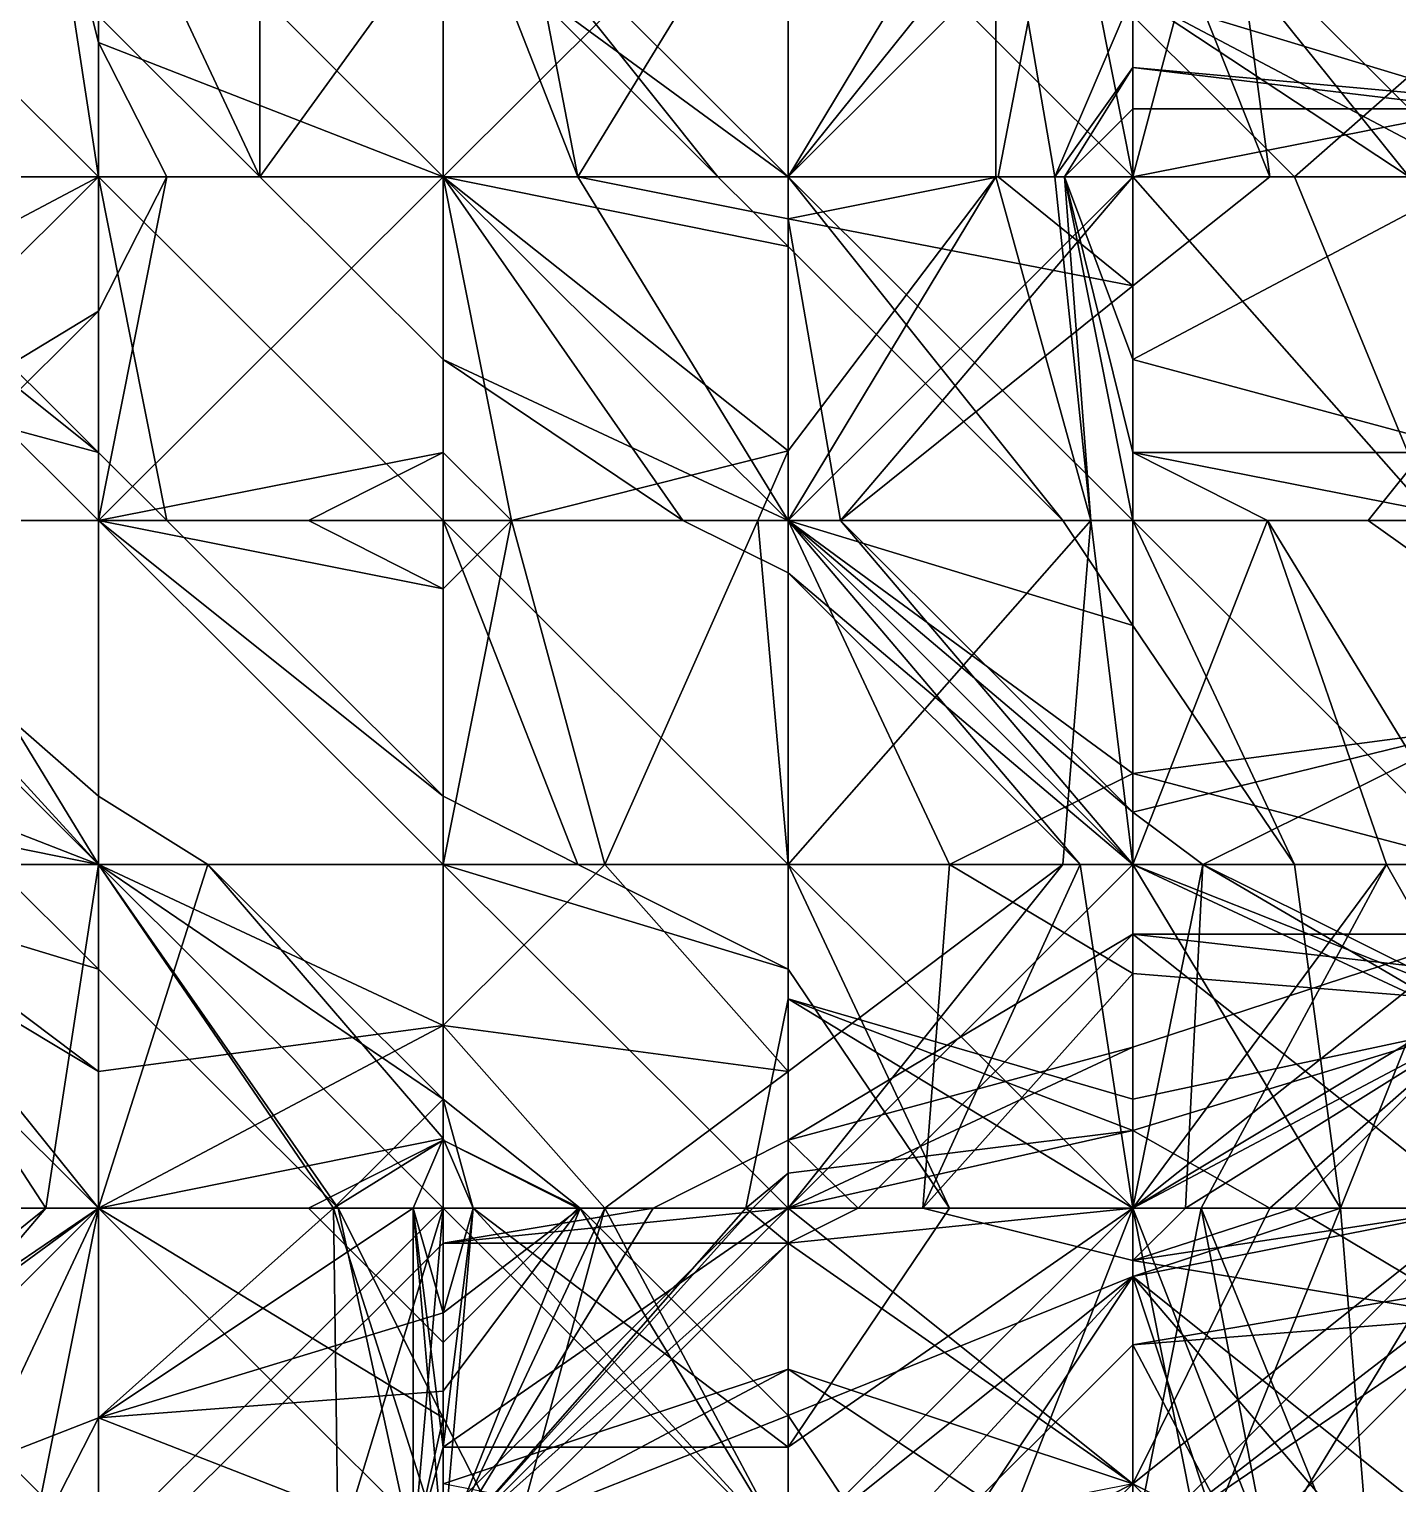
# Model space of a CAD drawing. Header units: metres. Extents: x 15 to 162, y 15 to 204.
# Drawn here: x 108.58 to 132.79, y 128.96 to 154.7 of the extents above; entities that cross this region are included whole.
import ezdxf

# ---------------------------------------------------------------- set-up
doc = ezdxf.new("R2010")
doc.units = ezdxf.units.M

msp = doc.modelspace()

# ---------------------------------------------------------------- linework, layer by layer
at = {"layer": 'fALFF_NINET_XXX_pre-post.nii', "color": 116, "linetype": 'CONTINUOUS'}
for points in [[(108.870705, 158.16667, 41.322582), (103.7, 158.16667, 37.29428), (109.8, 152.08333, 40.151306)], [(103.7, 158.16667, 37.29428), (103.7, 152.08333, 37.7667), (109.8, 152.08333, 40.151306)], [(109.8, 152.08333, 134.2134), (105.31283, 152.08333, 129.87097), (103.7, 158.16667, 133.89928)], [(109.8, 152.08333, 134.2134), (103.7, 158.16667, 133.89928), (109.8, 158.16667, 132.63617)], [(108.870705, 158.16667, 41.322582), (109.8, 152.08333, 40.151306), (109.8, 154.45964, 41.322582)], [(109.8, 154.45964, 41.322582), (109.8, 158.16667, 41.83648), (108.870705, 158.16667, 41.322582)], [(109.8, 154.45964, 41.322582), (115.9, 152.08333, 42.88338), (109.8, 158.16667, 41.83648)], [(109.8, 158.16667, 41.83648), (115.9, 152.08333, 42.88338), (115.9, 158.16667, 43.669926)], [(112.65737, 152.08333, 100.354836), (109.8, 154.9329, 100.354836), (109.8, 158.16667, 98.00749)], [(112.65737, 152.08333, 100.354836), (109.8, 158.16667, 98.00749), (115.9, 152.08333, 95.62289)], [(115.9, 152.08333, 95.62289), (109.8, 158.16667, 98.00749), (115.9, 158.16667, 95.62289)], [(112.65737, 152.08333, 100.354836), (112.65737, 158.16667, 106.258064), (109.8, 154.9329, 100.354836)], [(115.9, 156.93098, 129.87097), (115.9, 152.08333, 133.42685), (109.8, 158.16667, 132.63617)], [(115.9, 152.08333, 133.42685), (109.8, 152.08333, 134.2134), (109.8, 158.16667, 132.63617)], [(112.65737, 152.08333, 100.354836), (115.9, 156.55824, 106.258064), (112.65737, 158.16667, 106.258064)], [(122, 152.08333, 43.669926), (122, 158.16667, 43.669926), (115.9, 152.08333, 42.88338)], [(122, 158.16667, 43.669926), (115.9, 158.16667, 43.669926), (115.9, 152.08333, 42.88338)], [(118.282814, 152.08333, 94.451614), (115.9, 158.16667, 95.62289), (117.11031, 158.16667, 94.451614)], [(115.9, 152.08333, 95.62289), (115.9, 158.16667, 95.62289), (118.282814, 152.08333, 94.451614)], [(120.76094, 152.08333, 129.87097), (115.9, 156.93098, 129.87097), (115.9, 158.16667, 128.97165)], [(120.76094, 152.08333, 129.87097), (115.9, 158.16667, 128.97165), (122, 152.08333, 129.27142)], [(122, 152.08333, 129.27142), (115.9, 158.16667, 128.97165), (122, 158.16667, 125.139015)], [(117.11031, 158.16667, 94.451614), (122, 158.16667, 92.57669), (118.282814, 152.08333, 94.451614)], [(122, 158.16667, 92.57669), (122, 152.08333, 93.732155), (118.282814, 152.08333, 94.451614)], [(125.67441, 158.16667, 47.225807), (122, 152.08333, 43.669926), (125.67441, 152.08333, 47.225807)], [(122, 158.16667, 43.669926), (122, 152.08333, 43.669926), (125.67441, 158.16667, 47.225807)], [(126.88969, 158.16667, 94.451614), (125.717186, 152.08333, 94.451614), (122, 152.08333, 93.732155)], [(122, 158.16667, 92.57669), (126.88969, 158.16667, 94.451614), (122, 152.08333, 93.732155)], [(122, 154.9329, 106.258064), (122, 152.08333, 103.49287), (128.1, 158.16667, 101.91564)], [(122, 152.08333, 103.49287), (128.1, 152.08333, 105.08679), (128.1, 158.16667, 101.91564)], [(128.1, 154.9329, 123.96774), (128.1, 152.08333, 126.73294), (122, 158.16667, 125.139015)], [(128.1, 152.08333, 126.73294), (122, 152.08333, 129.27142), (122, 158.16667, 125.139015)], [(128.1, 155.3171, 53.129032), (125.67441, 158.16667, 47.225807), (126.718605, 152.08333, 53.129032)], [(126.718605, 152.08333, 53.129032), (125.67441, 158.16667, 47.225807), (125.67441, 152.08333, 47.225807)], [(125.717186, 152.08333, 94.451614), (126.88969, 158.16667, 94.451614), (128.1, 152.08333, 95.62289)], [(128.1, 152.08333, 95.62289), (126.88969, 158.16667, 94.451614), (128.1, 158.16667, 95.62289)], [(132.98969, 152.08333, 53.129032), (128.1, 158.16667, 50.36384), (128.1, 155.3171, 53.129032)], [(132.98969, 152.08333, 53.129032), (134.2, 152.08333, 51.957756), (128.1, 158.16667, 50.36384)], [(134.2, 152.08333, 51.957756), (134.2, 158.16667, 50.36384), (128.1, 158.16667, 50.36384)], [(129.71283, 158.16667, 100.354836), (130.52559, 152.08333, 100.354836), (128.1, 152.08333, 95.62289)], [(128.1, 158.16667, 95.62289), (129.71283, 158.16667, 100.354836), (128.1, 152.08333, 95.62289)], [(130.52559, 152.08333, 100.354836), (129.71283, 158.16667, 100.354836), (128.1, 158.16667, 101.91564)], [(128.1, 152.08333, 105.08679), (130.52559, 152.08333, 100.354836), (128.1, 158.16667, 101.91564)], [(120.76094, 152.08333, 129.87097), (115.9, 152.08333, 133.42685), (115.9, 156.93098, 129.87097)], [(112.65737, 152.08333, 100.354836), (115.9, 152.08333, 101.91564), (115.9, 156.55824, 106.258064)], [(122, 152.08333, 103.49287), (115.9, 156.55824, 106.258064), (115.9, 152.08333, 101.91564)], [(122, 154.9329, 106.258064), (115.9, 156.55824, 106.258064), (122, 152.08333, 103.49287)], [(128.1, 155.3171, 53.129032), (126.718605, 152.08333, 53.129032), (128.1, 154.01546, 59.032257)], [(134.2, 152.08333, 54.30031), (132.98969, 152.08333, 53.129032), (128.1, 155.3171, 53.129032)], [(134.2, 152.08333, 54.30031), (128.1, 155.3171, 53.129032), (134.2, 153.46095, 59.032257)], [(134.2, 153.46095, 59.032257), (128.1, 155.3171, 53.129032), (128.1, 154.01546, 59.032257)], [(130.95737, 152.08333, 123.96774), (128.1, 154.9329, 123.96774), (134.2, 154.9329, 118.064514)], [(130.95737, 152.08333, 123.96774), (128.1, 152.08333, 126.73294), (128.1, 154.9329, 123.96774)], [(130.95737, 152.08333, 123.96774), (134.2, 154.9329, 118.064514), (134.2, 152.08333, 120.82972)], [(111.010315, 152.08333, 41.322582), (109.8, 154.45964, 41.322582), (109.8, 152.08333, 40.151306)], [(109.8, 154.45964, 41.322582), (111.010315, 152.08333, 41.322582), (115.9, 152.08333, 42.88338)], [(126.718605, 152.08333, 53.129032), (126.89195, 152.08333, 59.032257), (128.1, 154.01546, 59.032257)], [(128.1, 154.01546, 59.032257), (126.89195, 152.08333, 59.032257), (128.1, 153.28807, 64.935486)], [(134.2, 153.46095, 59.032257), (128.1, 154.01546, 59.032257), (134.2, 153.28807, 64.935486)], [(128.1, 154.01546, 59.032257), (128.1, 153.28807, 64.935486), (134.2, 153.28807, 64.935486)], [(126.89195, 152.08333, 59.032257), (126.89195, 152.08333, 64.935486), (128.1, 153.28807, 64.935486)], [(126.89195, 152.08333, 64.935486), (128.1, 152.08333, 69.667435), (128.1, 153.28807, 64.935486)], [(134.2, 153.28807, 64.935486), (128.1, 153.28807, 64.935486), (128.1, 152.08333, 69.667435)], [(134.2, 152.08333, 67.28283), (134.2, 153.28807, 64.935486), (128.1, 152.08333, 69.667435)], [(109.8, 149.70703, 41.322582), (109.8, 152.08333, 40.151306), (103.7, 146, 40.151306)], [(109.8, 152.08333, 40.151306), (103.7, 152.08333, 37.7667), (103.7, 146, 40.151306)], [(104.91032, 152.08333, 135.7742), (103.7, 148.84956, 129.87097), (109.8, 147.207, 135.7742)], [(105.31283, 152.08333, 129.87097), (109.8, 152.08333, 134.2134), (103.7, 148.84956, 129.87097)], [(109.8, 152.08333, 134.2134), (109.8, 147.207, 135.7742), (103.7, 148.84956, 129.87097)], [(109.8, 147.207, 135.7742), (103.7, 152.08333, 136.94547), (104.91032, 152.08333, 135.7742)], [(109.8, 147.207, 135.7742), (109.8, 146, 136.94547), (103.7, 152.08333, 136.94547)], [(109.8, 146, 136.94547), (103.7, 146, 140.11661), (103.7, 152.08333, 136.94547)], [(109.8, 149.70703, 41.322582), (111.010315, 152.08333, 41.322582), (109.8, 152.08333, 40.151306)], [(111.010315, 152.08333, 41.322582), (109.8, 149.70703, 41.322582), (109.8, 146, 42.2219)], [(111.010315, 152.08333, 41.322582), (109.8, 146, 42.2219), (115.9, 152.08333, 42.88338)], [(115.9, 147.207, 41.322582), (115.9, 152.08333, 42.88338), (109.8, 146, 42.2219)], [(111.010315, 146, 135.7742), (109.8, 147.207, 135.7742), (109.8, 152.08333, 134.2134)], [(111.010315, 146, 135.7742), (109.8, 152.08333, 134.2134), (115.9, 146, 134.2134)], [(115.9, 146, 134.2134), (109.8, 152.08333, 134.2134), (115.9, 152.08333, 133.42685)], [(115.9, 152.08333, 95.62289), (115.9, 148.84956, 100.354836), (112.65737, 152.08333, 100.354836)], [(115.9, 148.84956, 100.354836), (115.9, 152.08333, 101.91564), (112.65737, 152.08333, 100.354836)], [(122, 147.23567, 47.225807), (115.9, 152.08333, 42.88338), (117.11031, 146, 41.322582)], [(122, 147.23567, 47.225807), (122, 152.08333, 43.669926), (115.9, 152.08333, 42.88338)], [(115.9, 152.08333, 42.88338), (115.9, 147.207, 41.322582), (117.11031, 146, 41.322582)], [(120.1414, 146, 100.354836), (115.9, 148.84956, 100.354836), (115.9, 152.08333, 95.62289)], [(122, 146, 99.635376), (120.1414, 146, 100.354836), (115.9, 152.08333, 95.62289)], [(122, 146, 99.635376), (115.9, 152.08333, 95.62289), (118.282814, 152.08333, 94.451614)], [(115.9, 148.84956, 100.354836), (122, 146, 102.15348), (115.9, 152.08333, 101.91564)], [(115.9, 152.08333, 101.91564), (122, 146, 102.15348), (122, 152.08333, 103.49287)], [(122, 150.84766, 129.87097), (115.9, 152.08333, 133.42685), (120.76094, 152.08333, 129.87097)], [(122, 150.84766, 129.87097), (122, 146, 133.42685), (115.9, 152.08333, 133.42685)], [(122, 146, 133.42685), (115.9, 146, 134.2134), (115.9, 152.08333, 133.42685)], [(122, 152.08333, 93.732155), (122, 151.34192, 94.451614), (118.282814, 152.08333, 94.451614)], [(122, 146, 99.635376), (118.282814, 152.08333, 94.451614), (122, 151.34192, 94.451614)], [(122, 152.08333, 129.27142), (122, 150.84766, 129.87097), (120.76094, 152.08333, 129.87097)], [(122, 147.23567, 47.225807), (125.67441, 152.08333, 47.225807), (122, 152.08333, 43.669926)], [(122, 146, 47.94526), (125.67441, 152.08333, 47.225807), (122, 147.23567, 47.225807)], [(122, 146, 47.94526), (127.35656, 146, 53.129032), (125.67441, 152.08333, 47.225807)], [(122, 151.34192, 94.451614), (122, 152.08333, 93.732155), (125.717186, 152.08333, 94.451614)], [(122, 151.34192, 94.451614), (125.717186, 152.08333, 94.451614), (128.1, 150.15121, 100.354836)], [(122.9293, 146, 100.354836), (128.1, 152.08333, 105.08679), (122, 146, 102.15348)], [(122, 146, 102.15348), (128.1, 152.08333, 105.08679), (122, 152.08333, 103.49287)], [(126.86094, 146, 129.87097), (122, 150.84766, 129.87097), (122, 152.08333, 129.27142)], [(126.86094, 146, 129.87097), (122, 152.08333, 129.27142), (128.1, 146, 129.1515)], [(128.1, 146, 129.1515), (122, 152.08333, 129.27142), (128.1, 152.08333, 126.73294)], [(122.9293, 146, 100.354836), (128.1, 150.15121, 100.354836), (128.1, 152.08333, 105.08679)], [(127.35656, 146, 53.129032), (126.718605, 152.08333, 53.129032), (125.67441, 152.08333, 47.225807)], [(125.717186, 152.08333, 94.451614), (128.1, 152.08333, 95.62289), (128.1, 150.15121, 100.354836)], [(127.35656, 146, 53.129032), (126.89195, 152.08333, 59.032257), (126.718605, 152.08333, 53.129032)], [(128.1, 146, 56.72631), (128.1, 147.207, 59.032257), (126.89195, 152.08333, 59.032257)], [(128.1, 146, 56.72631), (126.89195, 152.08333, 59.032257), (127.35656, 146, 53.129032)], [(128.1, 147.207, 59.032257), (128.1, 148.84956, 64.935486), (126.89195, 152.08333, 64.935486)], [(126.89195, 152.08333, 59.032257), (128.1, 147.207, 59.032257), (126.89195, 152.08333, 64.935486)], [(128.1, 148.84956, 64.935486), (128.1, 152.08333, 69.667435), (126.89195, 152.08333, 64.935486)], [(128.1, 148.84956, 64.935486), (134.2, 147.207, 64.935486), (134.2, 152.08333, 67.28283)], [(128.1, 152.08333, 69.667435), (128.1, 148.84956, 64.935486), (134.2, 152.08333, 67.28283)], [(128.1, 150.15121, 100.354836), (128.1, 152.08333, 95.62289), (130.52559, 152.08333, 100.354836)], [(128.1, 150.15121, 100.354836), (130.52559, 152.08333, 100.354836), (128.1, 152.08333, 105.08679)], [(133.45656, 146, 123.96774), (128.1, 152.08333, 126.73294), (130.95737, 152.08333, 123.96774)], [(128.1, 146, 129.1515), (128.1, 152.08333, 126.73294), (133.45656, 146, 123.96774)], [(130.95737, 152.08333, 123.96774), (134.2, 152.08333, 120.82972), (133.45656, 146, 123.96774)], [(122, 151.34192, 94.451614), (128.1, 150.15121, 100.354836), (122.9293, 146, 100.354836)], [(122, 151.34192, 94.451614), (122.9293, 146, 100.354836), (122, 146, 99.635376)], [(126.86094, 146, 129.87097), (122, 146, 133.42685), (122, 150.84766, 129.87097)], [(109.8, 149.70703, 41.322582), (103.7, 146, 40.151306), (106.08281, 146, 41.322582)], [(106.08281, 146, 41.322582), (109.8, 146, 42.2219), (109.8, 149.70703, 41.322582)], [(115.9, 148.84956, 100.354836), (120.1414, 146, 100.354836), (122, 146, 102.15348)], [(134.2, 147.207, 64.935486), (128.1, 148.84956, 64.935486), (128.1, 147.207, 59.032257)], [(134.2, 146, 79.50713), (132.26257, 146, 82.645164), (134.2, 148.41896, 82.645164)], [(132.26257, 146, 82.645164), (134.2, 146, 85.783195), (134.2, 148.41896, 82.645164)], [(122, 147.23567, 47.225807), (117.11031, 146, 41.322582), (121.46897, 146, 47.225807)], [(121.46897, 146, 47.225807), (122, 146, 47.94526), (122, 147.23567, 47.225807)], [(113.51719, 146, 41.322582), (115.9, 147.207, 41.322582), (109.8, 146, 42.2219)], [(111.010315, 146, 135.7742), (109.8, 146, 136.94547), (109.8, 147.207, 135.7742)], [(113.51719, 146, 41.322582), (115.9, 146, 40.151306), (115.9, 147.207, 41.322582)], [(117.11031, 146, 41.322582), (115.9, 147.207, 41.322582), (115.9, 146, 40.151306)], [(128.1, 146, 56.72631), (130.48282, 146, 59.032257), (128.1, 147.207, 59.032257)], [(134.2, 146, 62.629536), (128.1, 147.207, 59.032257), (130.48282, 146, 59.032257)], [(134.2, 146, 62.629536), (134.2, 147.207, 64.935486), (128.1, 147.207, 59.032257)], [(106.08281, 146, 41.322582), (103.7, 141.15234, 47.225807), (109.8, 139.91667, 43.669926)], [(104.231026, 146, 123.96774), (109.8, 139.91667, 122.40694), (103.7, 146, 122.76865)], [(103.7, 142.29297, 123.96774), (103.7, 146, 122.76865), (109.8, 139.91667, 122.40694)], [(103.7, 142.29297, 123.96774), (109.8, 139.91667, 126.315094), (103.7, 146, 125.76638)], [(104.231026, 146, 123.96774), (103.7, 146, 125.76638), (109.8, 139.91667, 126.315094)], [(107.94141, 139.91667, 141.67741), (103.7, 146, 140.11661), (109.8, 139.91667, 141.07787)], [(109.8, 139.91667, 141.07787), (103.7, 146, 140.11661), (109.8, 146, 136.94547)], [(104.231026, 146, 123.96774), (109.8, 141.12141, 123.96774), (109.8, 139.91667, 122.40694)], [(109.8, 141.12141, 123.96774), (104.231026, 146, 123.96774), (109.8, 139.91667, 126.315094)], [(106.08281, 146, 41.322582), (109.8, 139.91667, 43.669926), (109.8, 146, 42.2219)], [(115.9, 144.793, 41.322582), (113.51719, 146, 41.322582), (109.8, 146, 42.2219)], [(115.9, 144.793, 41.322582), (109.8, 146, 42.2219), (115.9, 139.91667, 44.460613)], [(115.9, 139.91667, 44.460613), (109.8, 146, 42.2219), (109.8, 139.91667, 43.669926)], [(115.9, 141.12367, 135.7742), (109.8, 146, 136.94547), (111.010315, 146, 135.7742)], [(115.9, 141.12367, 135.7742), (115.9, 139.91667, 136.94547), (109.8, 146, 136.94547)], [(115.9, 139.91667, 136.94547), (109.8, 139.91667, 141.07787), (109.8, 146, 136.94547)], [(115.9, 146, 134.2134), (115.9, 141.12367, 135.7742), (111.010315, 146, 135.7742)], [(115.9, 146, 40.151306), (113.51719, 146, 41.322582), (115.9, 144.793, 41.322582)], [(115.9, 144.793, 41.322582), (117.11031, 146, 41.322582), (115.9, 146, 40.151306)], [(115.9, 139.91667, 44.460613), (117.11031, 146, 41.322582), (115.9, 144.793, 41.322582)], [(115.9, 139.91667, 44.460613), (118.75737, 139.91667, 47.225807), (117.11031, 146, 41.322582)], [(118.282814, 139.91667, 135.7742), (115.9, 141.12367, 135.7742), (115.9, 146, 134.2134)], [(118.282814, 139.91667, 135.7742), (115.9, 146, 134.2134), (122, 139.91667, 135.17465)], [(122, 139.91667, 135.17465), (115.9, 146, 134.2134), (122, 146, 133.42685)], [(118.75737, 139.91667, 47.225807), (121.46897, 146, 47.225807), (117.11031, 146, 41.322582)], [(118.75737, 139.91667, 47.225807), (122, 139.91667, 49.57315), (121.46897, 146, 47.225807)], [(122, 146, 99.635376), (122, 145.07324, 100.354836), (120.1414, 146, 100.354836)], [(122, 145.07324, 100.354836), (122, 146, 102.15348), (120.1414, 146, 100.354836)], [(122, 139.91667, 49.57315), (122, 146, 47.94526), (121.46897, 146, 47.225807)], [(127.35656, 146, 53.129032), (122, 139.91667, 49.57315), (126.86094, 139.91667, 53.129032)], [(122, 146, 47.94526), (122, 139.91667, 49.57315), (127.35656, 146, 53.129032)], [(128.1, 140.84343, 100.354836), (128.1, 141.52509, 94.451614), (122, 146, 99.635376)], [(128.1, 140.84343, 100.354836), (122, 146, 99.635376), (122.9293, 146, 100.354836)], [(128.1, 141.52509, 94.451614), (124.857376, 139.91667, 94.451614), (122, 146, 99.635376)], [(122, 145.07324, 100.354836), (122, 146, 99.635376), (127.1707, 139.91667, 100.354836)], [(124.857376, 139.91667, 94.451614), (127.1707, 139.91667, 100.354836), (122, 146, 99.635376)], [(122, 145.07324, 100.354836), (128.1, 139.91667, 101.074295), (122, 146, 102.15348)], [(122.9293, 146, 100.354836), (122, 146, 102.15348), (128.1, 139.91667, 101.074295)], [(128.1, 144.14648, 129.87097), (122, 146, 133.42685), (126.86094, 146, 129.87097)], [(128.1, 144.14648, 129.87097), (128.1, 139.91667, 132.63617), (122, 146, 133.42685)], [(128.1, 139.91667, 132.63617), (122, 139.91667, 135.17465), (122, 146, 133.42685)], [(128.1, 140.84343, 100.354836), (122.9293, 146, 100.354836), (128.1, 139.91667, 101.074295)], [(126.86094, 139.91667, 53.129032), (128.1, 139.91667, 53.848488), (127.35656, 146, 53.129032)], [(128.1, 146, 129.1515), (128.1, 144.14648, 129.87097), (126.86094, 146, 129.87097)], [(128.1, 139.91667, 53.848488), (128.1, 146, 56.72631), (127.35656, 146, 53.129032)], [(130.48282, 146, 59.032257), (128.1, 139.91667, 53.848488), (132.58717, 139.91667, 59.032257)], [(128.1, 146, 56.72631), (128.1, 139.91667, 53.848488), (130.48282, 146, 59.032257)], [(130.95737, 139.91667, 129.87097), (128.1, 144.14648, 129.87097), (128.1, 146, 129.1515)], [(134.2, 139.91667, 127.52362), (130.95737, 139.91667, 129.87097), (128.1, 146, 129.1515)], [(134.2, 139.91667, 127.52362), (128.1, 146, 129.1515), (133.45656, 146, 123.96774)], [(134.2, 139.91667, 62.170288), (134.2, 146, 62.629536), (130.48282, 146, 59.032257)], [(132.58717, 139.91667, 59.032257), (134.2, 139.91667, 62.170288), (130.48282, 146, 59.032257)], [(134.2, 146, 79.50713), (134.2, 144.62238, 82.645164), (132.26257, 146, 82.645164)], [(134.2, 144.62238, 82.645164), (134.2, 146, 85.783195), (132.26257, 146, 82.645164)], [(122, 145.07324, 100.354836), (127.1707, 139.91667, 100.354836), (128.1, 139.91667, 101.074295)], [(130.95737, 139.91667, 129.87097), (128.1, 139.91667, 132.63617), (128.1, 144.14648, 129.87097)], [(104.91032, 139.91667, 123.96774), (103.7, 142.29297, 123.96774), (109.8, 139.91667, 122.40694)], [(103.7, 142.29297, 123.96774), (104.91032, 139.91667, 123.96774), (109.8, 139.91667, 126.315094)], [(134.2, 142.33563, 94.451614), (134.2, 139.91667, 92.890816), (128.1, 141.52509, 94.451614)], [(129.33907, 139.91667, 100.354836), (134.2, 142.33563, 94.451614), (128.1, 140.84343, 100.354836)], [(128.1, 140.84343, 100.354836), (134.2, 142.33563, 94.451614), (128.1, 141.52509, 94.451614)], [(129.33907, 139.91667, 100.354836), (134.2, 139.91667, 96.798965), (134.2, 142.33563, 94.451614)], [(128.1, 139.91667, 93.28255), (124.857376, 139.91667, 94.451614), (128.1, 141.52509, 94.451614)], [(134.2, 139.91667, 92.890816), (128.1, 139.91667, 93.28255), (128.1, 141.52509, 94.451614)], [(103.7, 141.15234, 47.225807), (104.939064, 139.91667, 47.225807), (109.8, 139.91667, 43.669926)], [(111.73742, 139.91667, 123.96774), (109.8, 139.91667, 122.40694), (109.8, 141.12141, 123.96774)], [(111.73742, 139.91667, 123.96774), (109.8, 141.12141, 123.96774), (109.8, 139.91667, 126.315094)], [(118.282814, 139.91667, 135.7742), (115.9, 139.91667, 136.94547), (115.9, 141.12367, 135.7742)], [(129.33907, 139.91667, 100.354836), (128.1, 140.84343, 100.354836), (128.1, 139.91667, 101.074295)], [(109.8, 136.2523, 47.225807), (104.939064, 139.91667, 47.225807), (103.7, 139.91667, 47.82535)], [(109.8, 136.2523, 47.225807), (103.7, 139.91667, 47.82535), (109.8, 133.83333, 48.562637)], [(109.8, 133.83333, 48.562637), (103.7, 139.91667, 47.82535), (103.7, 133.83333, 48.394875)], [(109.8, 138.06316, 141.67741), (103.7, 139.91667, 144.44263), (107.94141, 139.91667, 141.67741)], [(109.8, 138.06316, 141.67741), (109.8, 133.83333, 144.44263), (103.7, 139.91667, 144.44263)], [(109.8, 133.83333, 144.44263), (103.7, 133.83333, 144.44263), (103.7, 139.91667, 144.44263)], [(104.91032, 139.91667, 123.96774), (109.8, 139.91667, 122.40694), (108.870705, 133.83333, 123.96774)], [(109.8, 133.83333, 124.481636), (109.8, 139.91667, 126.315094), (104.91032, 139.91667, 123.96774)], [(108.870705, 133.83333, 123.96774), (109.8, 133.83333, 124.481636), (104.91032, 139.91667, 123.96774)], [(109.8, 139.91667, 43.669926), (104.939064, 139.91667, 47.225807), (109.8, 136.2523, 47.225807)], [(109.8, 139.91667, 141.07787), (109.8, 138.06316, 141.67741), (107.94141, 139.91667, 141.67741)], [(109.8, 139.91667, 122.40694), (109.8, 133.83333, 123.06842), (108.870705, 133.83333, 123.96774)], [(109.8, 139.91667, 43.669926), (115.9, 137.0671, 47.225807), (115.9, 139.91667, 44.460613)], [(109.8, 136.2523, 47.225807), (115.9, 137.0671, 47.225807), (109.8, 139.91667, 43.669926)], [(113.96258, 133.83333, 118.064514), (109.8, 133.83333, 123.06842), (109.8, 139.91667, 122.40694)], [(113.96258, 133.83333, 118.064514), (109.8, 139.91667, 122.40694), (115.9, 135.76546, 123.96774)], [(115.9, 135.76546, 123.96774), (109.8, 139.91667, 122.40694), (111.73742, 139.91667, 123.96774)], [(111.73742, 139.91667, 123.96774), (109.8, 133.83333, 124.481636), (115.9, 135.06902, 129.87097)], [(111.73742, 139.91667, 123.96774), (109.8, 139.91667, 126.315094), (109.8, 133.83333, 124.481636)], [(114.041405, 133.83333, 141.67741), (109.8, 138.06316, 141.67741), (109.8, 139.91667, 141.07787)], [(114.041405, 133.83333, 141.67741), (109.8, 139.91667, 141.07787), (115.9, 133.83333, 139.87878)], [(115.9, 133.83333, 139.87878), (109.8, 139.91667, 141.07787), (115.9, 139.91667, 136.94547)], [(111.73742, 139.91667, 123.96774), (115.9, 135.06902, 129.87097), (115.9, 135.76546, 123.96774)], [(115.9, 137.0671, 47.225807), (118.75737, 139.91667, 47.225807), (115.9, 139.91667, 44.460613)], [(115.9, 137.0671, 47.225807), (122, 136.2523, 53.129032), (118.75737, 139.91667, 47.225807)], [(122, 138.06316, 135.7742), (115.9, 139.91667, 136.94547), (118.282814, 139.91667, 135.7742)], [(122, 138.06316, 135.7742), (122, 133.83333, 138.5394), (115.9, 139.91667, 136.94547)], [(122, 133.83333, 138.5394), (115.9, 133.83333, 139.87878), (115.9, 139.91667, 136.94547)], [(122, 138.06316, 135.7742), (118.282814, 139.91667, 135.7742), (122, 139.91667, 135.17465)], [(118.75737, 139.91667, 47.225807), (122, 136.2523, 53.129032), (122, 139.91667, 49.57315)], [(122, 136.2523, 53.129032), (126.86094, 139.91667, 53.129032), (122, 139.91667, 49.57315)], [(126.86094, 139.91667, 53.129032), (122, 136.2523, 53.129032), (122, 133.83333, 57.86098)], [(126.86094, 139.91667, 53.129032), (122, 133.83333, 57.86098), (128.1, 139.91667, 53.848488)], [(128.1, 139.91667, 53.848488), (122, 133.83333, 57.86098), (128.1, 133.83333, 57.86098)], [(124.857376, 133.83333, 135.7742), (122, 138.06316, 135.7742), (122, 139.91667, 135.17465)], [(124.857376, 133.83333, 135.7742), (122, 139.91667, 135.17465), (128.1, 133.83333, 133.42685)], [(128.1, 133.83333, 133.42685), (122, 139.91667, 135.17465), (128.1, 139.91667, 132.63617)], [(128.1, 137.98454, 94.451614), (124.38281, 133.83333, 100.354836), (124.857376, 139.91667, 94.451614)], [(124.857376, 139.91667, 94.451614), (124.38281, 133.83333, 100.354836), (127.1707, 139.91667, 100.354836)], [(124.38281, 133.83333, 100.354836), (128.1, 133.83333, 102.15348), (127.1707, 139.91667, 100.354836)], [(128.1, 139.91667, 93.28255), (128.1, 137.98454, 94.451614), (124.857376, 139.91667, 94.451614)], [(128.1, 133.83333, 102.15348), (128.1, 139.91667, 101.074295), (127.1707, 139.91667, 100.354836)], [(132.58717, 139.91667, 59.032257), (128.1, 133.83333, 57.86098), (129.31032, 133.83333, 59.032257)], [(128.1, 139.91667, 53.848488), (128.1, 133.83333, 57.86098), (132.58717, 139.91667, 59.032257)], [(128.1, 133.83333, 60.203533), (132.58717, 139.91667, 59.032257), (129.31032, 133.83333, 59.032257)], [(128.1, 133.83333, 60.203533), (134.2, 137.0671, 64.935486), (132.58717, 139.91667, 59.032257)], [(128.1, 139.91667, 93.28255), (134.2, 139.91667, 92.890816), (134.2, 137.4977, 94.451614)], [(128.1, 137.98454, 94.451614), (128.1, 139.91667, 93.28255), (134.2, 137.4977, 94.451614)], [(128.1, 133.83333, 99.45552), (134.2, 137.4977, 94.451614), (129.33907, 139.91667, 100.354836)], [(128.1, 133.83333, 99.45552), (129.33907, 139.91667, 100.354836), (129.0293, 133.83333, 100.354836)], [(129.33907, 139.91667, 100.354836), (128.1, 139.91667, 101.074295), (134.2, 137.0671, 106.258064)], [(128.1, 139.91667, 101.074295), (128.1, 133.83333, 102.15348), (134.2, 137.0671, 106.258064)], [(131.7744, 133.83333, 129.87097), (128.1, 139.91667, 132.63617), (130.95737, 139.91667, 129.87097)], [(128.1, 133.83333, 133.42685), (128.1, 139.91667, 132.63617), (131.7744, 133.83333, 129.87097)], [(129.0293, 133.83333, 100.354836), (129.33907, 139.91667, 100.354836), (134.2, 137.0671, 106.258064)], [(129.33907, 139.91667, 100.354836), (134.2, 137.4977, 94.451614), (134.2, 139.91667, 96.798965)], [(130.95737, 139.91667, 129.87097), (134.2, 139.91667, 127.52362), (131.7744, 133.83333, 129.87097)], [(134.2, 139.91667, 127.52362), (134.2, 133.83333, 127.99605), (131.7744, 133.83333, 129.87097)], [(134.2, 139.91667, 62.170288), (132.58717, 139.91667, 59.032257), (134.2, 137.0671, 64.935486)], [(123.23906, 133.83333, 23.612904), (128.1, 138.68098, 23.612904), (122, 135.04034, 29.516129)], [(128.1, 138.68098, 23.612904), (128.1, 136.6829, 29.516129), (122, 135.04034, 29.516129)], [(128.1, 133.83333, 20.057024), (128.1, 138.68098, 23.612904), (123.23906, 133.83333, 23.612904)], [(134.2, 133.83333, 19.5846), (128.1, 138.68098, 23.612904), (128.1, 133.83333, 20.057024)], [(134.2, 137.98454, 23.612904), (128.1, 138.68098, 23.612904), (134.2, 133.83333, 19.5846)], [(134.2, 137.98454, 23.612904), (134.2, 138.68098, 29.516129), (128.1, 138.68098, 23.612904)], [(128.1, 138.68098, 23.612904), (134.2, 138.68098, 29.516129), (128.1, 136.6829, 29.516129)], [(134.2, 138.68098, 29.516129), (128.1, 133.83333, 32.281322), (128.1, 136.6829, 29.516129)], [(134.2, 133.83333, 33.07201), (128.1, 133.83333, 32.281322), (134.2, 138.68098, 29.516129)], [(114.041405, 133.83333, 141.67741), (109.8, 133.83333, 144.44263), (109.8, 138.06316, 141.67741)], [(124.857376, 133.83333, 135.7742), (122, 133.83333, 138.5394), (122, 138.06316, 135.7742)], [(128.1, 137.98454, 94.451614), (128.1, 133.83333, 99.45552), (124.38281, 133.83333, 100.354836)], [(128.1, 133.83333, 99.45552), (128.1, 137.98454, 94.451614), (134.2, 137.4977, 94.451614)], [(122, 133.83333, 61.338207), (121.25656, 133.83333, 64.935486), (122, 137.54036, 64.935486)], [(122, 137.54036, 64.935486), (121.25656, 133.83333, 64.935486), (122, 134.45117, 70.83871)], [(128.1, 133.83333, 60.203533), (122, 133.83333, 61.338207), (122, 137.54036, 64.935486)], [(128.1, 135.76546, 64.935486), (128.1, 133.83333, 60.203533), (122, 137.54036, 64.935486)], [(128.1, 135.76546, 64.935486), (122, 137.54036, 64.935486), (128.1, 135.21095, 70.83871)], [(122, 137.54036, 64.935486), (122, 134.45117, 70.83871), (128.1, 135.21095, 70.83871)], [(115.9, 137.0671, 47.225807), (109.8, 136.2523, 47.225807), (109.8, 133.83333, 48.562637)], [(115.9, 133.83333, 50.36384), (115.9, 137.0671, 47.225807), (109.8, 133.83333, 48.562637)], [(115.9, 137.0671, 47.225807), (118.75737, 133.83333, 53.129032), (122, 136.2523, 53.129032)], [(115.9, 137.0671, 47.225807), (115.9, 133.83333, 50.36384), (118.75737, 133.83333, 53.129032)], [(128.1, 133.83333, 60.203533), (128.1, 135.76546, 64.935486), (134.2, 137.0671, 64.935486)], [(130.52559, 133.83333, 70.83871), (134.2, 137.0671, 64.935486), (128.1, 135.21095, 70.83871)], [(128.1, 135.21095, 70.83871), (134.2, 137.0671, 64.935486), (128.1, 135.76546, 64.935486)], [(130.95737, 133.83333, 106.258064), (134.2, 137.0671, 106.258064), (128.1, 133.83333, 102.15348)], [(129.0293, 133.83333, 100.354836), (134.2, 137.0671, 106.258064), (134.2, 133.83333, 104.38314)], [(130.52559, 133.83333, 70.83871), (134.2, 133.83333, 67.28283), (134.2, 137.0671, 64.935486)], [(130.95737, 133.83333, 106.258064), (134.2, 133.83333, 107.594894), (134.2, 137.0671, 106.258064)], [(128.1, 136.6829, 29.516129), (122, 133.83333, 30.687405), (122, 135.04034, 29.516129)], [(128.1, 133.83333, 32.281322), (122, 133.83333, 30.687405), (128.1, 136.6829, 29.516129)], [(118.75737, 133.83333, 53.129032), (122, 133.83333, 57.86098), (122, 136.2523, 53.129032)], [(113.96258, 133.83333, 118.064514), (115.9, 135.76546, 123.96774), (115.9, 135.03807, 118.064514)], [(115.9, 135.76546, 123.96774), (118.32559, 133.83333, 123.96774), (115.9, 135.03807, 118.064514)], [(116.43102, 133.83333, 129.87097), (118.32559, 133.83333, 123.96774), (115.9, 135.76546, 123.96774)], [(115.9, 135.06902, 129.87097), (116.43102, 133.83333, 129.87097), (115.9, 135.76546, 123.96774)], [(128.1, 135.21095, 70.83871), (122, 134.45117, 70.83871), (122, 133.83333, 71.438255)], [(128.1, 133.83333, 75.570656), (128.1, 135.21095, 70.83871), (122, 133.83333, 71.438255)], [(130.52559, 133.83333, 70.83871), (128.1, 135.21095, 70.83871), (128.1, 133.83333, 75.570656)], [(115.36897, 133.83333, 129.87097), (115.9, 135.06902, 129.87097), (109.8, 133.83333, 124.481636)], [(115.9, 133.83333, 22.44163), (115.9, 135.04034, 23.612904), (113.51719, 133.83333, 23.612904)], [(113.51719, 133.83333, 23.612904), (115.9, 135.04034, 23.612904), (115.9, 133.83333, 25.91885)], [(115.9, 133.83333, 116.50371), (113.96258, 133.83333, 118.064514), (115.9, 135.03807, 118.064514)], [(115.36897, 133.83333, 129.87097), (115.9, 133.83333, 131.6696), (115.9, 135.06902, 129.87097)], [(116.43102, 133.83333, 129.87097), (115.9, 135.06902, 129.87097), (115.9, 133.83333, 131.6696)], [(118.282814, 133.83333, 23.612904), (115.9, 135.04034, 23.612904), (115.9, 133.83333, 22.44163)], [(118.282814, 133.83333, 23.612904), (115.9, 133.83333, 25.91885), (115.9, 135.04034, 23.612904)], [(118.32559, 133.83333, 118.064514), (115.9, 133.83333, 116.50371), (115.9, 135.03807, 118.064514)], [(118.32559, 133.83333, 123.96774), (118.32559, 133.83333, 118.064514), (115.9, 135.03807, 118.064514)], [(122, 133.83333, 27.210182), (122, 135.04034, 29.516129), (119.61719, 133.83333, 29.516129)], [(119.61719, 133.83333, 29.516129), (122, 135.04034, 29.516129), (122, 133.83333, 30.687405)], [(123.23906, 133.83333, 23.612904), (122, 135.04034, 29.516129), (122, 133.83333, 27.210182)], [(121.25656, 133.83333, 64.935486), (121.38047, 133.83333, 70.83871), (122, 134.45117, 70.83871)], [(121.38047, 133.83333, 70.83871), (122, 133.83333, 71.438255), (122, 134.45117, 70.83871)], [(109.8, 127.75, 48.562637), (109.8, 133.83333, 48.562637), (103.7, 127.75, 51.957756)], [(109.8, 133.83333, 48.562637), (103.7, 133.83333, 48.394875), (103.7, 127.75, 51.957756)], [(106.94263, 127.75, 118.064514), (103.7, 129.35843, 118.064514), (109.8, 133.83333, 123.06842)], [(108.870705, 133.83333, 123.96774), (109.8, 133.83333, 123.06842), (103.7, 129.68213, 123.96774)], [(103.7, 129.35843, 118.064514), (103.7, 129.68213, 123.96774), (109.8, 133.83333, 123.06842)], [(108.870705, 133.83333, 123.96774), (103.7, 129.68213, 123.96774), (103.7, 127.75, 126.315094)], [(108.870705, 133.83333, 123.96774), (103.7, 127.75, 126.315094), (109.8, 133.83333, 124.481636)], [(109.8, 130.1263, 123.96774), (109.8, 133.83333, 124.481636), (103.7, 127.75, 126.315094)], [(103.7, 130.98376, 141.67741), (103.7, 133.83333, 144.44263), (109.8, 127.75, 145.70572)], [(103.7, 133.83333, 144.44263), (109.8, 133.83333, 144.44263), (109.8, 127.75, 145.70572)], [(108.58968, 127.75, 123.96774), (106.94263, 127.75, 118.064514), (109.8, 133.83333, 123.06842)], [(108.58968, 127.75, 123.96774), (109.8, 133.83333, 123.06842), (109.8, 130.1263, 123.96774)], [(115.9, 127.75, 51.957756), (115.9, 133.83333, 50.36384), (109.8, 127.75, 48.562637)], [(115.9, 133.83333, 50.36384), (109.8, 133.83333, 48.562637), (109.8, 127.75, 48.562637)], [(115.9, 127.75, 119.86315), (109.8, 130.1263, 123.96774), (113.96258, 133.83333, 118.064514)], [(113.96258, 133.83333, 118.064514), (109.8, 130.1263, 123.96774), (109.8, 133.83333, 123.06842)], [(115.36897, 133.83333, 129.87097), (109.8, 133.83333, 124.481636), (109.8, 130.1263, 123.96774)], [(115.36897, 133.83333, 129.87097), (109.8, 130.1263, 123.96774), (115.9, 131.97981, 129.87097)], [(115.9, 130.1263, 141.67741), (109.8, 133.83333, 144.44263), (114.041405, 133.83333, 141.67741)], [(115.9, 130.1263, 141.67741), (115.9, 127.75, 142.8487), (109.8, 133.83333, 144.44263)], [(115.9, 127.75, 142.8487), (109.8, 127.75, 145.70572), (109.8, 133.83333, 144.44263)], [(115.9, 133.83333, 22.44163), (113.51719, 133.83333, 23.612904), (115.9, 131.45703, 23.612904)], [(115.9, 131.45703, 23.612904), (113.51719, 133.83333, 23.612904), (115.9, 133.83333, 25.91885)], [(113.96258, 133.83333, 118.064514), (115.9, 133.83333, 116.50371), (114.041405, 127.75, 118.064514)], [(115.9, 127.75, 119.86315), (113.96258, 133.83333, 118.064514), (114.041405, 127.75, 118.064514)], [(115.9, 133.83333, 116.50371), (115.9, 127.75, 117.46497), (114.041405, 127.75, 118.064514)], [(115.9, 133.83333, 139.87878), (115.36897, 127.75, 135.7742), (114.041405, 133.83333, 141.67741)], [(115.9, 130.1263, 141.67741), (114.041405, 133.83333, 141.67741), (115.36897, 127.75, 135.7742)], [(115.9, 129.60352, 135.7742), (115.9, 133.83333, 131.6696), (115.36897, 133.83333, 129.87097)], [(115.9, 129.60352, 135.7742), (115.36897, 133.83333, 129.87097), (115.36897, 127.75, 135.7742)], [(115.9, 131.97981, 129.87097), (115.9, 127.75, 133.97556), (115.36897, 133.83333, 129.87097)], [(115.9, 127.75, 133.97556), (115.36897, 127.75, 135.7742), (115.36897, 133.83333, 129.87097)], [(115.9, 133.83333, 139.87878), (115.9, 129.60352, 135.7742), (115.36897, 127.75, 135.7742)], [(115.9, 131.45703, 23.612904), (118.282814, 133.83333, 23.612904), (115.9, 133.83333, 22.44163)], [(122, 133.2155, 23.612904), (122, 133.83333, 27.210182), (115.9, 133.2155, 29.516129)], [(119.61719, 133.83333, 29.516129), (115.9, 133.2155, 29.516129), (122, 133.83333, 27.210182)], [(118.282814, 133.83333, 23.612904), (115.9, 131.45703, 23.612904), (115.9, 133.83333, 25.91885)], [(119.61719, 133.83333, 29.516129), (115.9, 127.75, 34.81981), (115.9, 133.2155, 29.516129)], [(119.61719, 133.83333, 29.516129), (122, 133.83333, 30.687405), (115.9, 127.75, 34.81981)], [(122, 133.83333, 30.687405), (122, 127.75, 34.905457), (115.9, 127.75, 34.81981)], [(118.75737, 133.83333, 53.129032), (115.9, 127.75, 51.957756), (117.11031, 127.75, 53.129032)], [(115.9, 133.83333, 50.36384), (115.9, 127.75, 51.957756), (118.75737, 133.83333, 53.129032)], [(121.38047, 133.83333, 70.83871), (121.25656, 133.83333, 64.935486), (115.9, 127.75, 69.63962)], [(121.38047, 133.83333, 70.83871), (115.9, 127.75, 69.63962), (115.9, 128.36784, 70.83871)], [(121.25656, 133.83333, 64.935486), (122, 133.2155, 64.935486), (115.9, 127.75, 69.63962)], [(121.38047, 133.83333, 70.83871), (115.9, 128.36784, 70.83871), (115.9, 127.75, 71.55817)], [(121.38047, 133.83333, 70.83871), (115.9, 127.75, 71.55817), (122, 133.83333, 71.438255)], [(122, 133.2155, 70.83871), (122, 133.83333, 71.438255), (115.9, 127.75, 71.55817)], [(118.32559, 133.83333, 118.064514), (122, 127.75, 116.18959), (115.9, 133.83333, 116.50371)], [(115.9, 133.83333, 116.50371), (122, 127.75, 116.18959), (115.9, 127.75, 117.46497)], [(122, 130.16896, 118.064514), (118.32559, 133.83333, 123.96774), (115.9, 127.75, 119.86315)], [(115.9, 127.75, 119.86315), (118.32559, 133.83333, 123.96774), (115.9, 130.59956, 123.96774)], [(115.9, 131.97981, 129.87097), (115.9, 130.59956, 123.96774), (118.32559, 133.83333, 123.96774)], [(116.43102, 133.83333, 129.87097), (115.9, 131.97981, 129.87097), (118.32559, 133.83333, 123.96774)], [(115.9, 129.60352, 135.7742), (122, 129.60352, 135.7742), (116.43102, 133.83333, 129.87097)], [(115.9, 129.60352, 135.7742), (116.43102, 133.83333, 129.87097), (115.9, 133.83333, 131.6696)], [(115.9, 131.97981, 129.87097), (116.43102, 133.83333, 129.87097), (115.9, 127.75, 133.97556)], [(122, 127.75, 135.2603), (115.9, 127.75, 133.97556), (116.43102, 133.83333, 129.87097)], [(115.9, 129.60352, 135.7742), (122, 133.83333, 138.5394), (122, 129.60352, 135.7742)], [(115.9, 129.60352, 135.7742), (115.9, 133.83333, 139.87878), (122, 133.83333, 138.5394)], [(122, 129.60352, 135.7742), (122, 127.75, 135.2603), (116.43102, 133.83333, 129.87097)], [(117.11031, 127.75, 53.129032), (122, 127.75, 54.465862), (118.75737, 133.83333, 53.129032)], [(118.32559, 133.83333, 118.064514), (122, 130.16896, 118.064514), (122, 127.75, 116.18959)], [(122, 130.16896, 118.064514), (118.32559, 133.83333, 118.064514), (118.32559, 133.83333, 123.96774)], [(122, 127.75, 54.465862), (122, 133.83333, 57.86098), (118.75737, 133.83333, 53.129032)], [(122, 133.83333, 61.338207), (122, 133.2155, 64.935486), (121.25656, 133.83333, 64.935486)], [(122, 133.2155, 23.612904), (128.1, 133.83333, 20.057024), (123.23906, 133.83333, 23.612904)], [(122, 133.2155, 23.612904), (122, 127.75, 18.309223), (128.1, 133.83333, 20.057024)], [(122, 127.75, 18.309223), (128.1, 127.75, 19.270477), (128.1, 133.83333, 20.057024)], [(122, 133.2155, 23.612904), (123.23906, 133.83333, 23.612904), (122, 133.83333, 27.210182)], [(128.1, 127.75, 34.250286), (122, 127.75, 34.905457), (128.1, 133.83333, 32.281322)], [(128.1, 133.83333, 32.281322), (122, 127.75, 34.905457), (122, 133.83333, 30.687405)], [(128.1, 127.75, 55.476376), (128.1, 133.83333, 57.86098), (122, 127.75, 54.465862)], [(128.1, 133.83333, 57.86098), (122, 133.83333, 57.86098), (122, 127.75, 54.465862)], [(122, 133.83333, 61.338207), (128.1, 133.83333, 60.203533), (128.1, 128.957, 64.935486)], [(122, 133.2155, 64.935486), (122, 133.83333, 61.338207), (128.1, 128.957, 64.935486)], [(122, 133.2155, 70.83871), (128.1, 128.957, 70.83871), (128.1, 133.83333, 75.570656)], [(122, 133.83333, 71.438255), (122, 133.2155, 70.83871), (128.1, 133.83333, 75.570656)], [(122, 129.60352, 135.7742), (124.857376, 133.83333, 135.7742), (128.1, 133.83333, 133.42685)], [(122, 129.60352, 135.7742), (128.1, 133.83333, 133.42685), (122, 127.75, 135.2603)], [(125.717186, 127.75, 135.7742), (122, 127.75, 135.2603), (128.1, 133.83333, 133.42685)], [(124.857376, 133.83333, 135.7742), (122, 129.60352, 135.7742), (122, 133.83333, 138.5394)], [(128.1, 132.90657, 100.354836), (124.38281, 133.83333, 100.354836), (128.1, 133.83333, 99.45552)], [(128.1, 132.90657, 100.354836), (128.1, 133.83333, 102.15348), (124.38281, 133.83333, 100.354836)], [(128.1, 128.957, 135.7742), (125.717186, 127.75, 135.7742), (128.1, 133.83333, 133.42685)], [(134.2, 127.75, 18.223574), (134.2, 133.83333, 19.5846), (128.1, 127.75, 19.270477)], [(134.2, 133.83333, 19.5846), (128.1, 133.83333, 20.057024), (128.1, 127.75, 19.270477)], [(134.2, 131.90121, 35.419353), (128.1, 127.75, 34.250286), (134.2, 133.83333, 33.07201)], [(134.2, 133.83333, 33.07201), (128.1, 127.75, 34.250286), (128.1, 133.83333, 32.281322)], [(129.31032, 133.83333, 59.032257), (128.1, 127.75, 55.476376), (131.7744, 127.75, 59.032257)], [(128.1, 133.83333, 57.86098), (128.1, 127.75, 55.476376), (129.31032, 133.83333, 59.032257)], [(128.1, 133.83333, 60.203533), (130.48282, 127.75, 64.935486), (128.1, 128.957, 64.935486)], [(128.1, 133.83333, 60.203533), (129.31032, 133.83333, 59.032257), (130.48282, 127.75, 64.935486)], [(130.48282, 127.75, 64.935486), (134.2, 133.83333, 67.28283), (128.1, 128.957, 70.83871)], [(130.52559, 133.83333, 70.83871), (128.1, 128.957, 70.83871), (134.2, 133.83333, 67.28283)], [(128.1, 128.957, 70.83871), (130.52559, 133.83333, 70.83871), (128.1, 133.83333, 75.570656)], [(128.1, 132.90657, 100.354836), (128.1, 133.83333, 99.45552), (129.0293, 133.83333, 100.354836)], [(130.95737, 133.83333, 106.258064), (128.1, 133.83333, 102.15348), (128.1, 132.90657, 100.354836)], [(130.95737, 133.83333, 106.258064), (128.1, 132.90657, 100.354836), (134.2, 131.90121, 106.258064)], [(129.0293, 133.83333, 100.354836), (134.2, 133.83333, 104.38314), (128.1, 132.90657, 100.354836)], [(134.2, 133.83333, 104.38314), (134.2, 131.90121, 106.258064), (128.1, 132.90657, 100.354836)], [(132.26257, 127.75, 129.87097), (131.7744, 133.83333, 129.87097), (128.1, 132.62633, 123.96774)], [(131.7744, 133.83333, 129.87097), (134.2, 133.83333, 127.99605), (128.1, 132.62633, 123.96774)], [(134.2, 133.83333, 127.99605), (134.2, 127.75, 128.31017), (128.1, 132.62633, 123.96774)], [(128.1, 133.83333, 133.42685), (129.31032, 127.75, 135.7742), (128.1, 128.957, 135.7742)], [(128.1, 133.83333, 133.42685), (131.7744, 133.83333, 129.87097), (129.31032, 127.75, 135.7742)], [(129.31032, 133.83333, 59.032257), (131.7744, 127.75, 59.032257), (130.48282, 127.75, 64.935486)], [(131.7744, 133.83333, 129.87097), (132.26257, 127.75, 129.87097), (129.31032, 127.75, 135.7742)], [(130.48282, 127.75, 64.935486), (134.2, 127.75, 65.65494), (134.2, 133.83333, 67.28283)], [(134.2, 131.90121, 106.258064), (134.2, 133.83333, 107.594894), (130.95737, 133.83333, 106.258064)], [(115.9, 127.75, 24.21245), (115.9, 133.2155, 29.516129), (110.41953, 127.75, 29.516129)], [(110.41953, 127.75, 29.516129), (115.9, 133.2155, 29.516129), (115.9, 127.75, 34.81981)], [(122, 133.2155, 23.612904), (115.9, 127.75, 24.21245), (116.51953, 127.75, 23.612904)], [(122, 133.2155, 23.612904), (115.9, 133.2155, 29.516129), (115.9, 127.75, 24.21245)], [(116.51953, 127.75, 70.83871), (115.9, 127.75, 69.63962), (122, 133.2155, 70.83871)], [(122, 133.2155, 64.935486), (122, 133.2155, 70.83871), (115.9, 127.75, 69.63962)], [(116.51953, 127.75, 70.83871), (122, 133.2155, 70.83871), (115.9, 127.75, 71.55817)], [(116.51953, 127.75, 23.612904), (122, 127.75, 18.309223), (122, 133.2155, 23.612904)], [(128.1, 128.957, 64.935486), (128.1, 128.957, 70.83871), (122, 133.2155, 64.935486)], [(122, 133.2155, 64.935486), (128.1, 128.957, 70.83871), (122, 133.2155, 70.83871)], [(122, 127.75, 121.202545), (124.857376, 127.75, 123.96774), (128.1, 132.62633, 123.96774)], [(122, 127.75, 121.202545), (128.1, 132.62633, 123.96774), (122, 130.16896, 118.064514)], [(123.61283, 127.75, 118.064514), (122, 130.16896, 118.064514), (128.1, 132.62633, 123.96774)], [(128.1, 127.75, 122.40694), (123.61283, 127.75, 118.064514), (128.1, 132.62633, 123.96774)], [(124.857376, 127.75, 123.96774), (128.1, 127.75, 125.84267), (128.1, 132.62633, 123.96774)], [(129.71283, 127.75, 123.96774), (128.1, 127.75, 122.40694), (128.1, 132.62633, 123.96774)], [(132.26257, 127.75, 129.87097), (128.1, 132.62633, 123.96774), (128.1, 127.75, 125.84267)], [(129.71283, 127.75, 123.96774), (128.1, 132.62633, 123.96774), (134.2, 127.75, 128.31017)], [(134.2, 131.90121, 35.419353), (134.2, 132.45572, 41.322582), (128.1, 131.41437, 41.322582)], [(134.2, 132.45572, 41.322582), (128.1, 127.75, 46.026714), (128.1, 131.41437, 41.322582)], [(134.2, 127.75, 45.888977), (128.1, 127.75, 46.026714), (134.2, 132.45572, 41.322582)], [(115.9, 131.97981, 129.87097), (109.8, 130.1263, 123.96774), (115.9, 130.59956, 123.96774)], [(134.2, 131.90121, 35.419353), (130.03741, 127.75, 35.419353), (128.1, 127.75, 34.250286)], [(130.03741, 127.75, 35.419353), (134.2, 131.90121, 35.419353), (128.1, 131.41437, 41.322582)], [(128.1, 127.75, 37.7667), (128.1, 131.41437, 41.322582), (124.42559, 127.75, 41.322582)], [(124.42559, 127.75, 41.322582), (128.1, 131.41437, 41.322582), (128.1, 127.75, 46.026714)], [(130.03741, 127.75, 35.419353), (128.1, 131.41437, 41.322582), (128.1, 127.75, 37.7667)], [(103.7, 130.98376, 141.67741), (109.8, 127.75, 145.70572), (105.63742, 127.75, 141.67741)], [(122, 130.98376, 94.451614), (122, 127.75, 92.890816), (115.9, 128.95474, 94.451614)], [(122, 130.98376, 94.451614), (115.9, 128.95474, 94.451614), (115.9, 127.75, 96.32654)], [(122, 127.75, 97.58964), (122, 130.98376, 94.451614), (115.9, 127.75, 96.32654)], [(126.88969, 127.75, 94.451614), (128.1, 128.95474, 88.548386), (122, 130.98376, 94.451614)], [(122, 127.75, 92.890816), (122, 130.98376, 94.451614), (128.1, 128.95474, 88.548386)], [(126.88969, 127.75, 94.451614), (122, 130.98376, 94.451614), (122, 127.75, 97.58964)], [(115.9, 127.75, 119.86315), (115.9, 130.59956, 123.96774), (109.8, 130.1263, 123.96774)], [(108.58968, 127.75, 123.96774), (109.8, 130.1263, 123.96774), (103.7, 127.75, 126.315094)], [(115.9, 127.75, 139.37148), (115.9, 130.1263, 141.67741), (115.36897, 127.75, 135.7742)], [(122, 130.16896, 118.064514), (115.9, 127.75, 119.86315), (122, 127.75, 121.202545)], [(115.9, 130.1263, 141.67741), (115.9, 127.75, 139.37148), (117.11031, 127.75, 141.67741)], [(117.11031, 127.75, 141.67741), (115.9, 127.75, 142.8487), (115.9, 130.1263, 141.67741)], [(123.61283, 127.75, 118.064514), (122, 127.75, 116.18959), (122, 130.16896, 118.064514)], [(128.1, 128.957, 135.7742), (128.1, 127.75, 136.94547), (125.717186, 127.75, 135.7742)], [(130.48282, 127.75, 64.935486), (128.1, 128.957, 70.83871), (128.1, 128.957, 64.935486)], [(129.31032, 127.75, 135.7742), (128.1, 127.75, 136.94547), (128.1, 128.957, 135.7742)]]:
    msp.add_3dface(points, dxfattribs=at)

doc.saveas('drawing.dxf')
